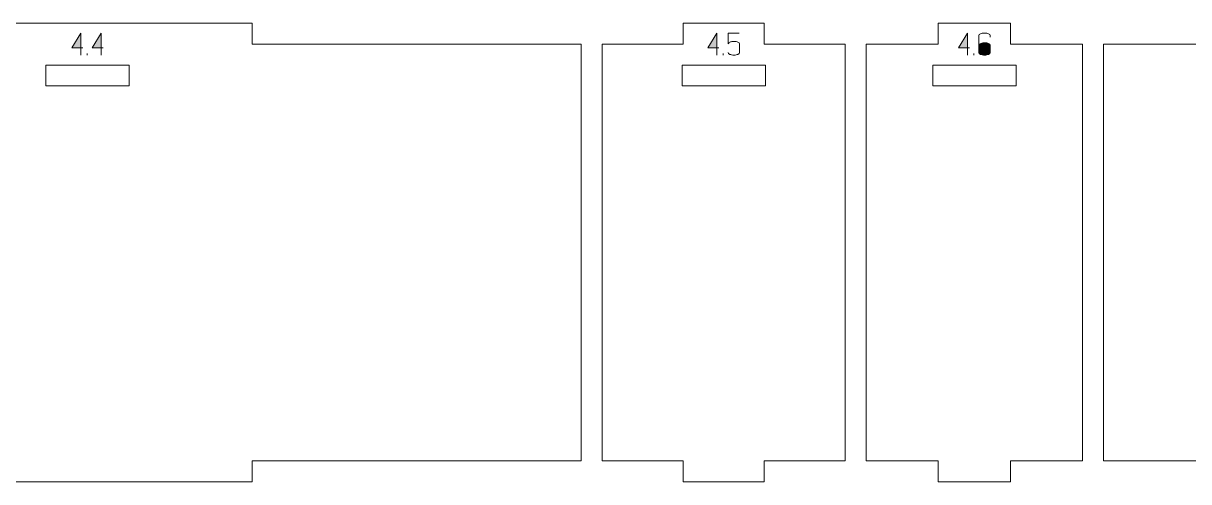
# Model space of a CAD drawing. Header units: centimetres. Extents: x -191 to 212, y -234 to 239.
# Drawn here: x -149.96 to -133.18, y -189.01 to -182.41 of the extents above; entities that cross this region are included whole.
import ezdxf

# ---------------------------------------------------------------- set-up
doc = ezdxf.new("R2010")
doc.units = ezdxf.units.CM
doc.header["$MEASUREMENT"] = 0
doc.layers.add('Capa 1', color=7, linetype='Continuous')

msp = doc.modelspace()

# ---------------------------------------------------------------- hatches: boundary and pattern name
at = {"layer": 'Capa 1', "true_color": 0x3e4095}
h = msp.add_hatch(color=175, dxfattribs=at)
edge = h.paths.add_edge_path()
edge.add_spline(control_points=[(-149.12944, -182.76062), (-149.12944, -182.76062), (-149.12944, -182.54828), (-149.12944, -182.54828), (-149.12944, -182.54828), (-149.25923, -182.76062), (-149.25923, -182.76062), (-149.25923, -182.76062), (-149.12944, -182.76062), (-149.12944, -182.76062)], knot_values=[0, 0, 0, 0, 0.33333333, 0.33333333, 0.33333333, 0.66666667, 0.66666667, 0.66666667, 1, 1, 1, 1], degree=3, periodic=1)
h = msp.add_hatch(color=175, dxfattribs=at)
edge = h.paths.add_edge_path()
edge.add_spline(control_points=[(-149.12944, -182.76062), (-149.12944, -182.76062), (-149.12944, -182.86518), (-149.12944, -182.86518), (-149.12944, -182.86518), (-149.12944, -182.76062), (-149.12944, -182.76062), (-149.12944, -182.76062), (-149.25923, -182.76062), (-149.25923, -182.76062), (-149.25923, -182.76062), (-149.12944, -182.54828), (-149.12944, -182.54828), (-149.12944, -182.54828), (-149.12944, -182.76062), (-149.12944, -182.76062), (-149.12944, -182.76062), (-149.09963, -182.76062), (-149.09963, -182.76062), (-149.09963, -182.76062), (-149.12944, -182.76062), (-149.12944, -182.76062)], knot_values=[0, 0, 0, 0, 0.14285714, 0.14285714, 0.14285714, 0.28571429, 0.28571429, 0.28571429, 0.42857143, 0.42857143, 0.42857143, 0.57142857, 0.57142857, 0.57142857, 0.71428571, 0.71428571, 0.71428571, 0.85714286, 0.85714286, 0.85714286, 1, 1, 1, 1], degree=3, periodic=1)
h = msp.add_hatch(color=175, dxfattribs=at)
edge = h.paths.add_edge_path()
edge.add_spline(control_points=[(-148.83593, -182.76062), (-148.83593, -182.76062), (-148.83593, -182.54828), (-148.83593, -182.54828), (-148.83593, -182.54828), (-148.96572, -182.76062), (-148.96572, -182.76062), (-148.96572, -182.76062), (-148.83593, -182.76062), (-148.83593, -182.76062)], knot_values=[0, 0, 0, 0, 0.33333333, 0.33333333, 0.33333333, 0.66666667, 0.66666667, 0.66666667, 1, 1, 1, 1], degree=3, periodic=1)
h = msp.add_hatch(color=175, dxfattribs=at)
edge = h.paths.add_edge_path()
edge.add_spline(control_points=[(-148.83593, -182.76062), (-148.83593, -182.76062), (-148.83593, -182.86518), (-148.83593, -182.86518), (-148.83593, -182.86518), (-148.83593, -182.76062), (-148.83593, -182.76062), (-148.83593, -182.76062), (-148.96572, -182.76062), (-148.96572, -182.76062), (-148.96572, -182.76062), (-148.83593, -182.54828), (-148.83593, -182.54828), (-148.83593, -182.54828), (-148.83593, -182.76062), (-148.83593, -182.76062), (-148.83593, -182.76062), (-148.80612, -182.76062), (-148.80612, -182.76062), (-148.80612, -182.76062), (-148.83593, -182.76062), (-148.83593, -182.76062)], knot_values=[0, 0, 0, 0, 0.14285714, 0.14285714, 0.14285714, 0.28571429, 0.28571429, 0.28571429, 0.42857143, 0.42857143, 0.42857143, 0.57142857, 0.57142857, 0.57142857, 0.71428571, 0.71428571, 0.71428571, 0.85714286, 0.85714286, 0.85714286, 1, 1, 1, 1], degree=3, periodic=1)
h = msp.add_hatch(color=175, dxfattribs=at)
edge = h.paths.add_edge_path()
edge.add_spline(control_points=[(-139.97226, -182.76062), (-139.97226, -182.76062), (-139.97226, -182.54828), (-139.97226, -182.54828), (-139.97226, -182.54828), (-140.10205, -182.76062), (-140.10205, -182.76062), (-140.10205, -182.76062), (-139.97226, -182.76062), (-139.97226, -182.76062)], knot_values=[0, 0, 0, 0, 0.33333333, 0.33333333, 0.33333333, 0.66666667, 0.66666667, 0.66666667, 1, 1, 1, 1], degree=3, periodic=1)
h = msp.add_hatch(color=175, dxfattribs=at)
edge = h.paths.add_edge_path()
edge.add_spline(control_points=[(-139.97226, -182.76062), (-139.97226, -182.76062), (-139.97226, -182.86518), (-139.97226, -182.86518), (-139.97226, -182.86518), (-139.97226, -182.76062), (-139.97226, -182.76062), (-139.97226, -182.76062), (-140.10205, -182.76062), (-140.10205, -182.76062), (-140.10205, -182.76062), (-139.97226, -182.54828), (-139.97226, -182.54828), (-139.97226, -182.54828), (-139.97226, -182.76062), (-139.97226, -182.76062), (-139.97226, -182.76062), (-139.94245, -182.76062), (-139.94245, -182.76062), (-139.94245, -182.76062), (-139.97226, -182.76062), (-139.97226, -182.76062)], knot_values=[0, 0, 0, 0, 0.14285714, 0.14285714, 0.14285714, 0.28571429, 0.28571429, 0.28571429, 0.42857143, 0.42857143, 0.42857143, 0.57142857, 0.57142857, 0.57142857, 0.71428571, 0.71428571, 0.71428571, 0.85714286, 0.85714286, 0.85714286, 1, 1, 1, 1], degree=3, periodic=1)
h = msp.add_hatch(color=175, dxfattribs=at)
edge = h.paths.add_edge_path()
edge.add_spline(control_points=[(-139.72599, -182.86518), (-139.74953, -182.86518), (-139.76918, -182.86174), (-139.78492, -182.85486), (-139.80067, -182.84798), (-139.80854, -182.83965), (-139.80854, -182.82987), (-139.80854, -182.83965), (-139.80067, -182.84798), (-139.78492, -182.85486), (-139.76918, -182.86174), (-139.74953, -182.86518), (-139.72599, -182.86518), (-139.70245, -182.86518), (-139.6828, -182.86174), (-139.66706, -182.85486), (-139.65131, -182.84798), (-139.64344, -182.83965), (-139.64344, -182.82987), (-139.64344, -182.82987), (-139.64344, -182.70421), (-139.64344, -182.70421), (-139.64344, -182.69442), (-139.65131, -182.68609), (-139.66706, -182.67921), (-139.6828, -182.67233), (-139.70245, -182.66889), (-139.72599, -182.66889), (-139.74739, -182.67073), (-139.7639, -182.67318), (-139.77552, -182.67623), (-139.78714, -182.67929), (-139.79814, -182.68862), (-139.80854, -182.70421), (-139.80854, -182.70421), (-139.80854, -182.54874), (-139.80854, -182.54874), (-139.80854, -182.54874), (-139.64894, -182.54874), (-139.64894, -182.54874), (-139.64894, -182.54874), (-139.80854, -182.54874), (-139.80854, -182.54874), (-139.80854, -182.54874), (-139.80854, -182.70421), (-139.80854, -182.70421), (-139.79814, -182.68862), (-139.78714, -182.67929), (-139.77552, -182.67623), (-139.7639, -182.67318), (-139.74739, -182.67073), (-139.72599, -182.66889), (-139.70245, -182.66889), (-139.6828, -182.67233), (-139.66706, -182.67921), (-139.65131, -182.68609), (-139.64344, -182.69442), (-139.64344, -182.70421), (-139.64344, -182.70421), (-139.64344, -182.82987), (-139.64344, -182.82987), (-139.64344, -182.83965), (-139.65131, -182.84798), (-139.66706, -182.85486), (-139.6828, -182.86174), (-139.70245, -182.86518), (-139.72599, -182.86518)], knot_values=[0, 0, 0, 0, 0.04545455, 0.04545455, 0.04545455, 0.09090909, 0.09090909, 0.09090909, 0.13636364, 0.13636364, 0.13636364, 0.18181818, 0.18181818, 0.18181818, 0.22727273, 0.22727273, 0.22727273, 0.27272727, 0.27272727, 0.27272727, 0.31818182, 0.31818182, 0.31818182, 0.36363636, 0.36363636, 0.36363636, 0.40909091, 0.40909091, 0.40909091, 0.45454545, 0.45454545, 0.45454545, 0.5, 0.5, 0.5, 0.54545455, 0.54545455, 0.54545455, 0.59090909, 0.59090909, 0.59090909, 0.63636364, 0.63636364, 0.63636364, 0.68181818, 0.68181818, 0.68181818, 0.72727273, 0.72727273, 0.72727273, 0.77272727, 0.77272727, 0.77272727, 0.81818182, 0.81818182, 0.81818182, 0.86363636, 0.86363636, 0.86363636, 0.90909091, 0.90909091, 0.90909091, 0.95454545, 0.95454545, 0.95454545, 1, 1, 1, 1], degree=3, periodic=1)
h = msp.add_hatch(color=175, dxfattribs=at)
edge = h.paths.add_edge_path()
edge.add_spline(control_points=[(-136.36369, -182.76062), (-136.36369, -182.76062), (-136.36369, -182.54828), (-136.36369, -182.54828), (-136.36369, -182.54828), (-136.49348, -182.76062), (-136.49348, -182.76062), (-136.49348, -182.76062), (-136.36369, -182.76062), (-136.36369, -182.76062)], knot_values=[0, 0, 0, 0, 0.33333333, 0.33333333, 0.33333333, 0.66666667, 0.66666667, 0.66666667, 1, 1, 1, 1], degree=3, periodic=1)
h = msp.add_hatch(color=175, dxfattribs=at)
edge = h.paths.add_edge_path()
edge.add_spline(control_points=[(-136.36369, -182.76062), (-136.36369, -182.76062), (-136.36369, -182.86518), (-136.36369, -182.86518), (-136.36369, -182.86518), (-136.36369, -182.76062), (-136.36369, -182.76062), (-136.36369, -182.76062), (-136.49348, -182.76062), (-136.49348, -182.76062), (-136.49348, -182.76062), (-136.36369, -182.54828), (-136.36369, -182.54828), (-136.36369, -182.54828), (-136.36369, -182.76062), (-136.36369, -182.76062), (-136.36369, -182.76062), (-136.33388, -182.76062), (-136.33388, -182.76062), (-136.33388, -182.76062), (-136.36369, -182.76062), (-136.36369, -182.76062)], knot_values=[0, 0, 0, 0, 0.14285714, 0.14285714, 0.14285714, 0.28571429, 0.28571429, 0.28571429, 0.42857143, 0.42857143, 0.42857143, 0.57142857, 0.57142857, 0.57142857, 0.71428571, 0.71428571, 0.71428571, 0.85714286, 0.85714286, 0.85714286, 1, 1, 1, 1], degree=3, periodic=1)
h = msp.add_hatch(color=175, dxfattribs=at)
edge = h.paths.add_edge_path()
edge.add_spline(control_points=[(-136.11742, -182.86518), (-136.14096, -182.86518), (-136.16061, -182.86174), (-136.17635, -182.85486), (-136.1921, -182.84798), (-136.19997, -182.83965), (-136.19997, -182.82987), (-136.19997, -182.82987), (-136.19997, -182.72301), (-136.19997, -182.72301), (-136.19997, -182.72301), (-136.19997, -182.58405), (-136.19997, -182.58405), (-136.19997, -182.57427), (-136.1921, -182.56594), (-136.17635, -182.55906), (-136.16061, -182.55218), (-136.14096, -182.54874), (-136.11742, -182.54874), (-136.09388, -182.54874), (-136.07423, -182.55218), (-136.05849, -182.55906), (-136.04274, -182.56594), (-136.03487, -182.57427), (-136.03487, -182.58405), (-136.03487, -182.58405), (-136.03487, -182.60973), (-136.03487, -182.60973), (-136.03487, -182.60973), (-136.03487, -182.58405), (-136.03487, -182.58405), (-136.03487, -182.57427), (-136.04274, -182.56594), (-136.05849, -182.55906), (-136.07423, -182.55218), (-136.09388, -182.54874), (-136.11742, -182.54874), (-136.14096, -182.54874), (-136.16061, -182.55218), (-136.17635, -182.55906), (-136.1921, -182.56594), (-136.19997, -182.57427), (-136.19997, -182.58405), (-136.19997, -182.58405), (-136.19997, -182.72301), (-136.19997, -182.72301), (-136.19997, -182.71384), (-136.19042, -182.70566), (-136.17131, -182.69848), (-136.1522, -182.69129), (-136.13424, -182.6877), (-136.11742, -182.6877), (-136.09388, -182.6877), (-136.07423, -182.69114), (-136.05849, -182.69802), (-136.04274, -182.7049), (-136.03487, -182.71323), (-136.03487, -182.72301), (-136.03487, -182.72301), (-136.03487, -182.82987), (-136.03487, -182.82987), (-136.03487, -182.83965), (-136.04274, -182.84798), (-136.05849, -182.85486), (-136.07423, -182.86174), (-136.09388, -182.86518), (-136.11742, -182.86518)], knot_values=[0, 0, 0, 0, 0.04545455, 0.04545455, 0.04545455, 0.09090909, 0.09090909, 0.09090909, 0.13636364, 0.13636364, 0.13636364, 0.18181818, 0.18181818, 0.18181818, 0.22727273, 0.22727273, 0.22727273, 0.27272727, 0.27272727, 0.27272727, 0.31818182, 0.31818182, 0.31818182, 0.36363636, 0.36363636, 0.36363636, 0.40909091, 0.40909091, 0.40909091, 0.45454545, 0.45454545, 0.45454545, 0.5, 0.5, 0.5, 0.54545455, 0.54545455, 0.54545455, 0.59090909, 0.59090909, 0.59090909, 0.63636364, 0.63636364, 0.63636364, 0.68181818, 0.68181818, 0.68181818, 0.72727273, 0.72727273, 0.72727273, 0.77272727, 0.77272727, 0.77272727, 0.81818182, 0.81818182, 0.81818182, 0.86363636, 0.86363636, 0.86363636, 0.90909091, 0.90909091, 0.90909091, 0.95454545, 0.95454545, 0.95454545, 1, 1, 1, 1], degree=3, periodic=1)
h = msp.add_hatch(color=175, dxfattribs=at)
edge = h.paths.add_edge_path()
edge.add_spline(control_points=[(-136.19997, -182.82987), (-136.19997, -182.83965), (-136.1921, -182.84798), (-136.17635, -182.85486), (-136.16061, -182.86174), (-136.14096, -182.86518), (-136.11742, -182.86518), (-136.09388, -182.86518), (-136.07423, -182.86174), (-136.05849, -182.85486), (-136.04274, -182.84798), (-136.03487, -182.83965), (-136.03487, -182.82987), (-136.03487, -182.82987), (-136.03487, -182.72301), (-136.03487, -182.72301), (-136.03487, -182.71323), (-136.04274, -182.7049), (-136.05849, -182.69802), (-136.07423, -182.69114), (-136.09388, -182.6877), (-136.11742, -182.6877), (-136.13424, -182.6877), (-136.1522, -182.69129), (-136.17131, -182.69848), (-136.19042, -182.70566), (-136.19997, -182.71384), (-136.19997, -182.72301), (-136.19997, -182.72301), (-136.19997, -182.82987), (-136.19997, -182.82987)], knot_values=[0, 0, 0, 0, 0.1, 0.1, 0.1, 0.2, 0.2, 0.2, 0.3, 0.3, 0.3, 0.4, 0.4, 0.4, 0.5, 0.5, 0.5, 0.6, 0.6, 0.6, 0.7, 0.7, 0.7, 0.8, 0.8, 0.8, 0.9, 0.9, 0.9, 1, 1, 1, 1], degree=3, periodic=1)
h = msp.add_hatch(color=175, dxfattribs=at)
edge = h.paths.add_edge_path()
edge.add_spline(control_points=[(-149.0391, -182.86518), (-149.0391, -182.86518), (-149.0391, -182.84271), (-149.0391, -182.84271), (-149.0391, -182.84271), (-149.0391, -182.86518), (-149.0391, -182.86518)], knot_values=[0, 0, 0, 0, 0.5, 0.5, 0.5, 1, 1, 1, 1], degree=3, periodic=1)
h = msp.add_hatch(color=175, dxfattribs=at)
edge = h.paths.add_edge_path()
edge.add_spline(control_points=[(-139.88192, -182.86518), (-139.88192, -182.86518), (-139.88192, -182.84271), (-139.88192, -182.84271), (-139.88192, -182.84271), (-139.88192, -182.86518), (-139.88192, -182.86518)], knot_values=[0, 0, 0, 0, 0.5, 0.5, 0.5, 1, 1, 1, 1], degree=3, periodic=1)
h = msp.add_hatch(color=175, dxfattribs=at)
edge = h.paths.add_edge_path()
edge.add_spline(control_points=[(-136.27335, -182.86518), (-136.27335, -182.86518), (-136.27335, -182.84271), (-136.27335, -182.84271), (-136.27335, -182.84271), (-136.27335, -182.86518), (-136.27335, -182.86518)], knot_values=[0, 0, 0, 0, 0.5, 0.5, 0.5, 1, 1, 1, 1], degree=3, periodic=1)

# ---------------------------------------------------------------- linework, layer by layer
at = {"layer": 'Capa 1', "color": 240, "lineweight": 20}
for points, knots in [([(-156.14245, -182.70798), (-156.14245, -182.70798), (-156.14245, -188.70798), (-156.14245, -188.70798), (-156.14245, -188.70798), (-151.4026, -188.70798), (-151.4026, -188.70798), (-151.4026, -188.70798), (-151.4026, -189.00798), (-151.4026, -189.00798), (-151.4026, -189.00798), (-146.66276, -189.00798), (-146.66276, -189.00798), (-146.66276, -189.00798), (-146.66276, -188.70798), (-146.66276, -188.70798), (-146.66276, -188.70798), (-141.92291, -188.70798), (-141.92291, -188.70798), (-141.92291, -188.70798), (-141.92291, -182.70798), (-141.92291, -182.70798), (-141.92291, -182.70798), (-146.66276, -182.70798), (-146.66276, -182.70798), (-146.66276, -182.70798), (-146.66276, -182.40798), (-146.66276, -182.40798), (-146.66276, -182.40798), (-151.4026, -182.40798), (-151.4026, -182.40798), (-151.4026, -182.40798), (-151.4026, -182.70798), (-151.4026, -182.70798), (-151.4026, -182.70798), (-156.14245, -182.70798), (-156.14245, -182.70798)], [0, 0, 0, 0, 0.08333333, 0.08333333, 0.08333333, 0.16666667, 0.16666667, 0.16666667, 0.25, 0.25, 0.25, 0.33333333, 0.33333333, 0.33333333, 0.41666667, 0.41666667, 0.41666667, 0.5, 0.5, 0.5, 0.58333333, 0.58333333, 0.58333333, 0.66666667, 0.66666667, 0.66666667, 0.75, 0.75, 0.75, 0.83333333, 0.83333333, 0.83333333, 0.91666667, 0.91666667, 0.91666667, 1, 1, 1, 1]), ([(-141.62291, -182.70798), (-141.62291, -182.70798), (-141.62291, -188.70798), (-141.62291, -188.70798), (-141.62291, -188.70798), (-140.45614, -188.70798), (-140.45614, -188.70798), (-140.45614, -188.70798), (-140.45614, -189.00798), (-140.45614, -189.00798), (-140.45614, -189.00798), (-139.28936, -189.00798), (-139.28936, -189.00798), (-139.28936, -189.00798), (-139.28936, -188.70798), (-139.28936, -188.70798), (-139.28936, -188.70798), (-138.12259, -188.70798), (-138.12259, -188.70798), (-138.12259, -188.70798), (-138.12259, -182.70798), (-138.12259, -182.70798), (-138.12259, -182.70798), (-139.28936, -182.70798), (-139.28936, -182.70798), (-139.28936, -182.70798), (-139.28936, -182.40798), (-139.28936, -182.40798), (-139.28936, -182.40798), (-140.45614, -182.40798), (-140.45614, -182.40798), (-140.45614, -182.40798), (-140.45614, -182.70798), (-140.45614, -182.70798), (-140.45614, -182.70798), (-141.62291, -182.70798), (-141.62291, -182.70798)], [0, 0, 0, 0, 0.08333333, 0.08333333, 0.08333333, 0.16666667, 0.16666667, 0.16666667, 0.25, 0.25, 0.25, 0.33333333, 0.33333333, 0.33333333, 0.41666667, 0.41666667, 0.41666667, 0.5, 0.5, 0.5, 0.58333333, 0.58333333, 0.58333333, 0.66666667, 0.66666667, 0.66666667, 0.75, 0.75, 0.75, 0.83333333, 0.83333333, 0.83333333, 0.91666667, 0.91666667, 0.91666667, 1, 1, 1, 1]), ([(-137.82259, -182.70798), (-137.82259, -182.70798), (-137.82259, -188.70798), (-137.82259, -188.70798), (-137.82259, -188.70798), (-136.78365, -188.70798), (-136.78365, -188.70798), (-136.78365, -188.70798), (-136.78365, -189.00798), (-136.78365, -189.00798), (-136.78365, -189.00798), (-135.74471, -189.00798), (-135.74471, -189.00798), (-135.74471, -189.00798), (-135.74471, -188.70798), (-135.74471, -188.70798), (-135.74471, -188.70798), (-134.70576, -188.70798), (-134.70576, -188.70798), (-134.70576, -188.70798), (-134.70576, -182.70798), (-134.70576, -182.70798), (-134.70576, -182.70798), (-135.74471, -182.70798), (-135.74471, -182.70798), (-135.74471, -182.70798), (-135.74471, -182.40798), (-135.74471, -182.40798), (-135.74471, -182.40798), (-136.78365, -182.40798), (-136.78365, -182.40798), (-136.78365, -182.40798), (-136.78365, -182.70798), (-136.78365, -182.70798), (-136.78365, -182.70798), (-137.82259, -182.70798), (-137.82259, -182.70798)], [0, 0, 0, 0, 0.08333333, 0.08333333, 0.08333333, 0.16666667, 0.16666667, 0.16666667, 0.25, 0.25, 0.25, 0.33333333, 0.33333333, 0.33333333, 0.41666667, 0.41666667, 0.41666667, 0.5, 0.5, 0.5, 0.58333333, 0.58333333, 0.58333333, 0.66666667, 0.66666667, 0.66666667, 0.75, 0.75, 0.75, 0.83333333, 0.83333333, 0.83333333, 0.91666667, 0.91666667, 0.91666667, 1, 1, 1, 1]), ([(-134.40576, -182.70798), (-134.40576, -182.70798), (-134.40576, -188.70798), (-134.40576, -188.70798), (-134.40576, -188.70798), (-132.95579, -188.70798), (-132.95579, -188.70798), (-132.95579, -188.70798), (-132.95579, -189.00798), (-132.95579, -189.00798), (-132.95579, -189.00798), (-131.50582, -189.00798), (-131.50582, -189.00798), (-131.50582, -189.00798), (-131.50582, -188.70798), (-131.50582, -188.70798), (-131.50582, -188.70798), (-130.05585, -188.70798), (-130.05585, -188.70798), (-130.05585, -188.70798), (-130.05585, -182.70798), (-130.05585, -182.70798), (-130.05585, -182.70798), (-131.50582, -182.70798), (-131.50582, -182.70798), (-131.50582, -182.70798), (-131.50582, -182.40798), (-131.50582, -182.40798), (-131.50582, -182.40798), (-132.95579, -182.40798), (-132.95579, -182.40798), (-132.95579, -182.40798), (-132.95579, -182.70798), (-132.95579, -182.70798), (-132.95579, -182.70798), (-134.40576, -182.70798), (-134.40576, -182.70798)], [0, 0, 0, 0, 0.08333333, 0.08333333, 0.08333333, 0.16666667, 0.16666667, 0.16666667, 0.25, 0.25, 0.25, 0.33333333, 0.33333333, 0.33333333, 0.41666667, 0.41666667, 0.41666667, 0.5, 0.5, 0.5, 0.58333333, 0.58333333, 0.58333333, 0.66666667, 0.66666667, 0.66666667, 0.75, 0.75, 0.75, 0.83333333, 0.83333333, 0.83333333, 0.91666667, 0.91666667, 0.91666667, 1, 1, 1, 1]), ([(-149.63268, -183.30834), (-149.63268, -183.30834), (-148.43268, -183.30834), (-148.43268, -183.30834), (-148.43268, -183.30834), (-148.43268, -183.00834), (-148.43268, -183.00834), (-148.43268, -183.00834), (-149.63268, -183.00834), (-149.63268, -183.00834), (-149.63268, -183.00834), (-149.63268, -183.30834), (-149.63268, -183.30834)], [0, 0, 0, 0, 0.25, 0.25, 0.25, 0.5, 0.5, 0.5, 0.75, 0.75, 0.75, 1, 1, 1, 1]), ([(-140.47275, -183.30834), (-140.47275, -183.30834), (-139.27275, -183.30834), (-139.27275, -183.30834), (-139.27275, -183.30834), (-139.27275, -183.00834), (-139.27275, -183.00834), (-139.27275, -183.00834), (-140.47275, -183.00834), (-140.47275, -183.00834), (-140.47275, -183.00834), (-140.47275, -183.30834), (-140.47275, -183.30834)], [0, 0, 0, 0, 0.25, 0.25, 0.25, 0.5, 0.5, 0.5, 0.75, 0.75, 0.75, 1, 1, 1, 1]), ([(-136.86418, -183.30834), (-136.86418, -183.30834), (-135.66418, -183.30834), (-135.66418, -183.30834), (-135.66418, -183.30834), (-135.66418, -183.00834), (-135.66418, -183.00834), (-135.66418, -183.00834), (-136.86418, -183.00834), (-136.86418, -183.00834), (-136.86418, -183.00834), (-136.86418, -183.30834), (-136.86418, -183.30834)], [0, 0, 0, 0, 0.25, 0.25, 0.25, 0.5, 0.5, 0.5, 0.75, 0.75, 0.75, 1, 1, 1, 1])]:
    msp.add_open_spline(points, degree=3, knots=knots, dxfattribs=at)
at = {"layer": 'Capa 1', "color": 114, "lineweight": 9}
for points, knots in [([(-149.12944, -182.76062), (-149.12944, -182.76062), (-149.12944, -182.54828), (-149.12944, -182.54828), (-149.12944, -182.54828), (-149.25923, -182.76062), (-149.25923, -182.76062), (-149.25923, -182.76062), (-149.12944, -182.76062), (-149.12944, -182.76062)], [0, 0, 0, 0, 0.33333333, 0.33333333, 0.33333333, 0.66666667, 0.66666667, 0.66666667, 1, 1, 1, 1]), ([(-149.12944, -182.76062), (-149.12944, -182.76062), (-149.12944, -182.86518), (-149.12944, -182.86518), (-149.12944, -182.86518), (-149.12944, -182.76062), (-149.12944, -182.76062), (-149.12944, -182.76062), (-149.25923, -182.76062), (-149.25923, -182.76062), (-149.25923, -182.76062), (-149.12944, -182.54828), (-149.12944, -182.54828), (-149.12944, -182.54828), (-149.12944, -182.76062), (-149.12944, -182.76062), (-149.12944, -182.76062), (-149.09963, -182.76062), (-149.09963, -182.76062), (-149.09963, -182.76062), (-149.12944, -182.76062), (-149.12944, -182.76062)], [0, 0, 0, 0, 0.14285714, 0.14285714, 0.14285714, 0.28571429, 0.28571429, 0.28571429, 0.42857143, 0.42857143, 0.42857143, 0.57142857, 0.57142857, 0.57142857, 0.71428571, 0.71428571, 0.71428571, 0.85714286, 0.85714286, 0.85714286, 1, 1, 1, 1]), ([(-148.83593, -182.76062), (-148.83593, -182.76062), (-148.83593, -182.54828), (-148.83593, -182.54828), (-148.83593, -182.54828), (-148.96572, -182.76062), (-148.96572, -182.76062), (-148.96572, -182.76062), (-148.83593, -182.76062), (-148.83593, -182.76062)], [0, 0, 0, 0, 0.33333333, 0.33333333, 0.33333333, 0.66666667, 0.66666667, 0.66666667, 1, 1, 1, 1]), ([(-148.83593, -182.76062), (-148.83593, -182.76062), (-148.83593, -182.86518), (-148.83593, -182.86518), (-148.83593, -182.86518), (-148.83593, -182.76062), (-148.83593, -182.76062), (-148.83593, -182.76062), (-148.96572, -182.76062), (-148.96572, -182.76062), (-148.96572, -182.76062), (-148.83593, -182.54828), (-148.83593, -182.54828), (-148.83593, -182.54828), (-148.83593, -182.76062), (-148.83593, -182.76062), (-148.83593, -182.76062), (-148.80612, -182.76062), (-148.80612, -182.76062), (-148.80612, -182.76062), (-148.83593, -182.76062), (-148.83593, -182.76062)], [0, 0, 0, 0, 0.14285714, 0.14285714, 0.14285714, 0.28571429, 0.28571429, 0.28571429, 0.42857143, 0.42857143, 0.42857143, 0.57142857, 0.57142857, 0.57142857, 0.71428571, 0.71428571, 0.71428571, 0.85714286, 0.85714286, 0.85714286, 1, 1, 1, 1]), ([(-139.97226, -182.76062), (-139.97226, -182.76062), (-139.97226, -182.54828), (-139.97226, -182.54828), (-139.97226, -182.54828), (-140.10205, -182.76062), (-140.10205, -182.76062), (-140.10205, -182.76062), (-139.97226, -182.76062), (-139.97226, -182.76062)], [0, 0, 0, 0, 0.33333333, 0.33333333, 0.33333333, 0.66666667, 0.66666667, 0.66666667, 1, 1, 1, 1]), ([(-139.97226, -182.76062), (-139.97226, -182.76062), (-139.97226, -182.86518), (-139.97226, -182.86518), (-139.97226, -182.86518), (-139.97226, -182.76062), (-139.97226, -182.76062), (-139.97226, -182.76062), (-140.10205, -182.76062), (-140.10205, -182.76062), (-140.10205, -182.76062), (-139.97226, -182.54828), (-139.97226, -182.54828), (-139.97226, -182.54828), (-139.97226, -182.76062), (-139.97226, -182.76062), (-139.97226, -182.76062), (-139.94245, -182.76062), (-139.94245, -182.76062), (-139.94245, -182.76062), (-139.97226, -182.76062), (-139.97226, -182.76062)], [0, 0, 0, 0, 0.14285714, 0.14285714, 0.14285714, 0.28571429, 0.28571429, 0.28571429, 0.42857143, 0.42857143, 0.42857143, 0.57142857, 0.57142857, 0.57142857, 0.71428571, 0.71428571, 0.71428571, 0.85714286, 0.85714286, 0.85714286, 1, 1, 1, 1]), ([(-139.72599, -182.86518), (-139.74953, -182.86518), (-139.76918, -182.86174), (-139.78492, -182.85486), (-139.80067, -182.84798), (-139.80854, -182.83965), (-139.80854, -182.82987), (-139.80854, -182.83965), (-139.80067, -182.84798), (-139.78492, -182.85486), (-139.76918, -182.86174), (-139.74953, -182.86518), (-139.72599, -182.86518), (-139.70245, -182.86518), (-139.6828, -182.86174), (-139.66706, -182.85486), (-139.65131, -182.84798), (-139.64344, -182.83965), (-139.64344, -182.82987), (-139.64344, -182.82987), (-139.64344, -182.70421), (-139.64344, -182.70421), (-139.64344, -182.69442), (-139.65131, -182.68609), (-139.66706, -182.67921), (-139.6828, -182.67233), (-139.70245, -182.66889), (-139.72599, -182.66889), (-139.74739, -182.67073), (-139.7639, -182.67318), (-139.77552, -182.67623), (-139.78714, -182.67929), (-139.79814, -182.68862), (-139.80854, -182.70421), (-139.80854, -182.70421), (-139.80854, -182.54874), (-139.80854, -182.54874), (-139.80854, -182.54874), (-139.64894, -182.54874), (-139.64894, -182.54874), (-139.64894, -182.54874), (-139.80854, -182.54874), (-139.80854, -182.54874), (-139.80854, -182.54874), (-139.80854, -182.70421), (-139.80854, -182.70421), (-139.79814, -182.68862), (-139.78714, -182.67929), (-139.77552, -182.67623), (-139.7639, -182.67318), (-139.74739, -182.67073), (-139.72599, -182.66889), (-139.70245, -182.66889), (-139.6828, -182.67233), (-139.66706, -182.67921), (-139.65131, -182.68609), (-139.64344, -182.69442), (-139.64344, -182.70421), (-139.64344, -182.70421), (-139.64344, -182.82987), (-139.64344, -182.82987), (-139.64344, -182.83965), (-139.65131, -182.84798), (-139.66706, -182.85486), (-139.6828, -182.86174), (-139.70245, -182.86518), (-139.72599, -182.86518)], [0, 0, 0, 0, 0.04545455, 0.04545455, 0.04545455, 0.09090909, 0.09090909, 0.09090909, 0.13636364, 0.13636364, 0.13636364, 0.18181818, 0.18181818, 0.18181818, 0.22727273, 0.22727273, 0.22727273, 0.27272727, 0.27272727, 0.27272727, 0.31818182, 0.31818182, 0.31818182, 0.36363636, 0.36363636, 0.36363636, 0.40909091, 0.40909091, 0.40909091, 0.45454545, 0.45454545, 0.45454545, 0.5, 0.5, 0.5, 0.54545455, 0.54545455, 0.54545455, 0.59090909, 0.59090909, 0.59090909, 0.63636364, 0.63636364, 0.63636364, 0.68181818, 0.68181818, 0.68181818, 0.72727273, 0.72727273, 0.72727273, 0.77272727, 0.77272727, 0.77272727, 0.81818182, 0.81818182, 0.81818182, 0.86363636, 0.86363636, 0.86363636, 0.90909091, 0.90909091, 0.90909091, 0.95454545, 0.95454545, 0.95454545, 1, 1, 1, 1]), ([(-136.36369, -182.76062), (-136.36369, -182.76062), (-136.36369, -182.54828), (-136.36369, -182.54828), (-136.36369, -182.54828), (-136.49348, -182.76062), (-136.49348, -182.76062), (-136.49348, -182.76062), (-136.36369, -182.76062), (-136.36369, -182.76062)], [0, 0, 0, 0, 0.33333333, 0.33333333, 0.33333333, 0.66666667, 0.66666667, 0.66666667, 1, 1, 1, 1]), ([(-136.36369, -182.76062), (-136.36369, -182.76062), (-136.36369, -182.86518), (-136.36369, -182.86518), (-136.36369, -182.86518), (-136.36369, -182.76062), (-136.36369, -182.76062), (-136.36369, -182.76062), (-136.49348, -182.76062), (-136.49348, -182.76062), (-136.49348, -182.76062), (-136.36369, -182.54828), (-136.36369, -182.54828), (-136.36369, -182.54828), (-136.36369, -182.76062), (-136.36369, -182.76062), (-136.36369, -182.76062), (-136.33388, -182.76062), (-136.33388, -182.76062), (-136.33388, -182.76062), (-136.36369, -182.76062), (-136.36369, -182.76062)], [0, 0, 0, 0, 0.14285714, 0.14285714, 0.14285714, 0.28571429, 0.28571429, 0.28571429, 0.42857143, 0.42857143, 0.42857143, 0.57142857, 0.57142857, 0.57142857, 0.71428571, 0.71428571, 0.71428571, 0.85714286, 0.85714286, 0.85714286, 1, 1, 1, 1]), ([(-136.11742, -182.86518), (-136.14096, -182.86518), (-136.16061, -182.86174), (-136.17635, -182.85486), (-136.1921, -182.84798), (-136.19997, -182.83965), (-136.19997, -182.82987), (-136.19997, -182.82987), (-136.19997, -182.72301), (-136.19997, -182.72301), (-136.19997, -182.72301), (-136.19997, -182.58405), (-136.19997, -182.58405), (-136.19997, -182.57427), (-136.1921, -182.56594), (-136.17635, -182.55906), (-136.16061, -182.55218), (-136.14096, -182.54874), (-136.11742, -182.54874), (-136.09388, -182.54874), (-136.07423, -182.55218), (-136.05849, -182.55906), (-136.04274, -182.56594), (-136.03487, -182.57427), (-136.03487, -182.58405), (-136.03487, -182.58405), (-136.03487, -182.60973), (-136.03487, -182.60973), (-136.03487, -182.60973), (-136.03487, -182.58405), (-136.03487, -182.58405), (-136.03487, -182.57427), (-136.04274, -182.56594), (-136.05849, -182.55906), (-136.07423, -182.55218), (-136.09388, -182.54874), (-136.11742, -182.54874), (-136.14096, -182.54874), (-136.16061, -182.55218), (-136.17635, -182.55906), (-136.1921, -182.56594), (-136.19997, -182.57427), (-136.19997, -182.58405), (-136.19997, -182.58405), (-136.19997, -182.72301), (-136.19997, -182.72301), (-136.19997, -182.71384), (-136.19042, -182.70566), (-136.17131, -182.69848), (-136.1522, -182.69129), (-136.13424, -182.6877), (-136.11742, -182.6877), (-136.09388, -182.6877), (-136.07423, -182.69114), (-136.05849, -182.69802), (-136.04274, -182.7049), (-136.03487, -182.71323), (-136.03487, -182.72301), (-136.03487, -182.72301), (-136.03487, -182.82987), (-136.03487, -182.82987), (-136.03487, -182.83965), (-136.04274, -182.84798), (-136.05849, -182.85486), (-136.07423, -182.86174), (-136.09388, -182.86518), (-136.11742, -182.86518)], [0, 0, 0, 0, 0.04545455, 0.04545455, 0.04545455, 0.09090909, 0.09090909, 0.09090909, 0.13636364, 0.13636364, 0.13636364, 0.18181818, 0.18181818, 0.18181818, 0.22727273, 0.22727273, 0.22727273, 0.27272727, 0.27272727, 0.27272727, 0.31818182, 0.31818182, 0.31818182, 0.36363636, 0.36363636, 0.36363636, 0.40909091, 0.40909091, 0.40909091, 0.45454545, 0.45454545, 0.45454545, 0.5, 0.5, 0.5, 0.54545455, 0.54545455, 0.54545455, 0.59090909, 0.59090909, 0.59090909, 0.63636364, 0.63636364, 0.63636364, 0.68181818, 0.68181818, 0.68181818, 0.72727273, 0.72727273, 0.72727273, 0.77272727, 0.77272727, 0.77272727, 0.81818182, 0.81818182, 0.81818182, 0.86363636, 0.86363636, 0.86363636, 0.90909091, 0.90909091, 0.90909091, 0.95454545, 0.95454545, 0.95454545, 1, 1, 1, 1]), ([(-136.19997, -182.82987), (-136.19997, -182.83965), (-136.1921, -182.84798), (-136.17635, -182.85486), (-136.16061, -182.86174), (-136.14096, -182.86518), (-136.11742, -182.86518), (-136.09388, -182.86518), (-136.07423, -182.86174), (-136.05849, -182.85486), (-136.04274, -182.84798), (-136.03487, -182.83965), (-136.03487, -182.82987), (-136.03487, -182.82987), (-136.03487, -182.72301), (-136.03487, -182.72301), (-136.03487, -182.71323), (-136.04274, -182.7049), (-136.05849, -182.69802), (-136.07423, -182.69114), (-136.09388, -182.6877), (-136.11742, -182.6877), (-136.13424, -182.6877), (-136.1522, -182.69129), (-136.17131, -182.69848), (-136.19042, -182.70566), (-136.19997, -182.71384), (-136.19997, -182.72301), (-136.19997, -182.72301), (-136.19997, -182.82987), (-136.19997, -182.82987)], [0, 0, 0, 0, 0.1, 0.1, 0.1, 0.2, 0.2, 0.2, 0.3, 0.3, 0.3, 0.4, 0.4, 0.4, 0.5, 0.5, 0.5, 0.6, 0.6, 0.6, 0.7, 0.7, 0.7, 0.8, 0.8, 0.8, 0.9, 0.9, 0.9, 1, 1, 1, 1]), ([(-149.0391, -182.86518), (-149.0391, -182.86518), (-149.0391, -182.84271), (-149.0391, -182.84271), (-149.0391, -182.84271), (-149.0391, -182.86518), (-149.0391, -182.86518)], [0, 0, 0, 0, 0.5, 0.5, 0.5, 1, 1, 1, 1]), ([(-139.88192, -182.86518), (-139.88192, -182.86518), (-139.88192, -182.84271), (-139.88192, -182.84271), (-139.88192, -182.84271), (-139.88192, -182.86518), (-139.88192, -182.86518)], [0, 0, 0, 0, 0.5, 0.5, 0.5, 1, 1, 1, 1]), ([(-136.27335, -182.86518), (-136.27335, -182.86518), (-136.27335, -182.84271), (-136.27335, -182.84271), (-136.27335, -182.84271), (-136.27335, -182.86518), (-136.27335, -182.86518)], [0, 0, 0, 0, 0.5, 0.5, 0.5, 1, 1, 1, 1])]:
    msp.add_open_spline(points, degree=3, knots=knots, dxfattribs=at)

doc.saveas('drawing.dxf')
